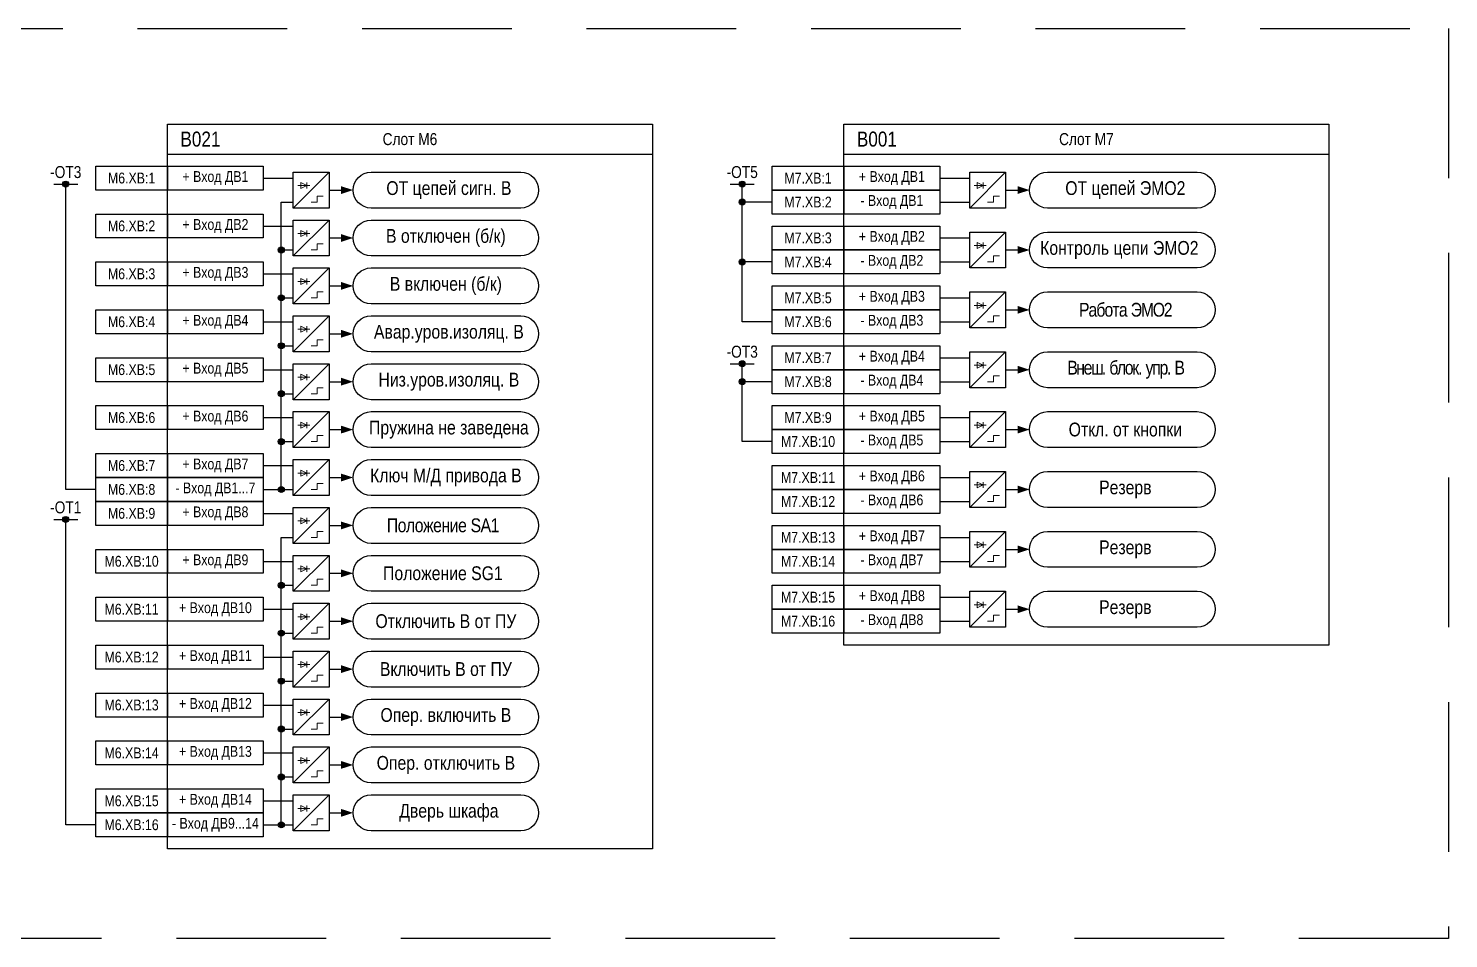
# Model space of a CAD drawing. Header units: millimetres. Extents: x 1657 to 8204, y -558 to 594.
# Drawn here: x 6891.8 to 7129, y -104 to 48 of the extents above; entities that cross this region are included whole.
import ezdxf

# ---------------------------------------------------------------- set-up
doc = ezdxf.new("R2010")
doc.units = ezdxf.units.MM
doc.linetypes.add('штриховая2', pattern=[0.375, 0.25, -0.125])
doc.layers.add('_ОРЗ_0.3', color=7, linetype='Continuous', lineweight=30)
doc.layers.add('TEXT', color=7, linetype='Continuous', lineweight=25)
doc.layers.add('Основная', color=7, linetype='Continuous')
doc.styles.add('1.8_Gost_RD', font='ARIALN.TTF', dxfattribs={"height": 1.8})
doc.styles.add('2.5_Gost_RD', font='ARIALN.TTF', dxfattribs={"height": 2.5})

# ---------------------------------------------------------------- blocks, each defined once
blk = doc.blocks.new('*U132')
at = {"ltscale": 0.25}
blk.add_line((0, 0), (3, 0), dxfattribs=at)
blk.add_lwpolyline([(2, 0, 1.3, 0, 0), (4, 0, 0, 0, 0)], format="xyseb", dxfattribs=at)
blk = doc.blocks.new('*U133')
at = {"ltscale": 0.25}
blk.add_line((0, 0), (3, 0), dxfattribs=at)
blk.add_lwpolyline([(2, 0, 1.3, 0, 0), (4, 0, 0, 0, 0)], format="xyseb", dxfattribs=at)
blk = doc.blocks.new('*U126')
at = {"ltscale": 0.25}
blk.add_line((0, 0), (3, 0), dxfattribs=at)
blk.add_lwpolyline([(2, 0, 1.3, 0, 0), (4, 0, 0, 0, 0)], format="xyseb", dxfattribs=at)
blk = doc.blocks.new('*U127')
at = {"ltscale": 0.25}
blk.add_line((0, 0), (3, 0), dxfattribs=at)
blk.add_lwpolyline([(2, 0, 1.3, 0, 0), (4, 0, 0, 0, 0)], format="xyseb", dxfattribs=at)
blk = doc.blocks.new('*U128')
at = {"ltscale": 0.25}
blk.add_line((0, 0), (3, 0), dxfattribs=at)
blk.add_lwpolyline([(2, 0, 1.3, 0, 0), (4, 0, 0, 0, 0)], format="xyseb", dxfattribs=at)
blk = doc.blocks.new('*U129')
at = {"ltscale": 0.25}
blk.add_line((0, 0), (3, 0), dxfattribs=at)
blk.add_lwpolyline([(2, 0, 1.3, 0, 0), (4, 0, 0, 0, 0)], format="xyseb", dxfattribs=at)
blk = doc.blocks.new('*U130')
at = {"ltscale": 0.25}
blk.add_line((0, 0), (3, 0), dxfattribs=at)
blk.add_lwpolyline([(2, 0, 1.3, 0, 0), (4, 0, 0, 0, 0)], format="xyseb", dxfattribs=at)
blk = doc.blocks.new('*U131')
at = {"ltscale": 0.25}
blk.add_line((0, 0), (3, 0), dxfattribs=at)
blk.add_lwpolyline([(2, 0, 1.3, 0, 0), (4, 0, 0, 0, 0)], format="xyseb", dxfattribs=at)
blk = doc.blocks.new('Точка')
at = {"ltscale": 100}
h = blk.add_hatch(color=256, dxfattribs=at)
h.dxf.hatch_style = 1
edge = h.paths.add_edge_path()
edge.add_arc((0, 0), 0.5, 0, 360)
blk.add_circle((0, 0), 0.5, dxfattribs=at)
blk = doc.blocks.new('*U114')
at = {"ltscale": 0.25}
blk.add_line((0, 0), (3, 0), dxfattribs=at)
blk.add_lwpolyline([(2, 0, 1.3, 0, 0), (4, 0, 0, 0, 0)], format="xyseb", dxfattribs=at)
blk = doc.blocks.new('*U115')
at = {"ltscale": 0.25}
blk.add_line((0, 0), (3, 0), dxfattribs=at)
blk.add_lwpolyline([(2, 0, 1.3, 0, 0), (4, 0, 0, 0, 0)], format="xyseb", dxfattribs=at)
blk = doc.blocks.new('*U116')
at = {"ltscale": 0.25}
blk.add_line((0, 0), (3, 0), dxfattribs=at)
blk.add_lwpolyline([(2, 0, 1.3, 0, 0), (4, 0, 0, 0, 0)], format="xyseb", dxfattribs=at)
blk = doc.blocks.new('*U117')
at = {"ltscale": 0.25}
blk.add_line((0, 0), (3, 0), dxfattribs=at)
blk.add_lwpolyline([(2, 0, 1.3, 0, 0), (4, 0, 0, 0, 0)], format="xyseb", dxfattribs=at)
blk = doc.blocks.new('*U118')
at = {"ltscale": 0.25}
blk.add_line((0, 0), (3, 0), dxfattribs=at)
blk.add_lwpolyline([(2, 0, 1.3, 0, 0), (4, 0, 0, 0, 0)], format="xyseb", dxfattribs=at)
blk = doc.blocks.new('*U119')
at = {"ltscale": 0.25}
blk.add_line((0, 0), (3, 0), dxfattribs=at)
blk.add_lwpolyline([(2, 0, 1.3, 0, 0), (4, 0, 0, 0, 0)], format="xyseb", dxfattribs=at)
blk = doc.blocks.new('*U120')
at = {"ltscale": 0.25}
blk.add_line((0, 0), (3, 0), dxfattribs=at)
blk.add_lwpolyline([(2, 0, 1.3, 0, 0), (4, 0, 0, 0, 0)], format="xyseb", dxfattribs=at)
blk = doc.blocks.new('*U121')
at = {"ltscale": 0.25}
blk.add_line((0, 0), (3, 0), dxfattribs=at)
blk.add_lwpolyline([(2, 0, 1.3, 0, 0), (4, 0, 0, 0, 0)], format="xyseb", dxfattribs=at)
blk = doc.blocks.new('*U122')
at = {"ltscale": 0.25}
blk.add_line((0, 0), (3, 0), dxfattribs=at)
blk.add_lwpolyline([(2, 0, 1.3, 0, 0), (4, 0, 0, 0, 0)], format="xyseb", dxfattribs=at)
blk = doc.blocks.new('*U123')
at = {"ltscale": 0.25}
blk.add_line((0, 0), (3, 0), dxfattribs=at)
blk.add_lwpolyline([(2, 0, 1.3, 0, 0), (4, 0, 0, 0, 0)], format="xyseb", dxfattribs=at)
blk = doc.blocks.new('*U124')
at = {"ltscale": 0.25}
blk.add_line((0, 0), (3, 0), dxfattribs=at)
blk.add_lwpolyline([(2, 0, 1.3, 0, 0), (4, 0, 0, 0, 0)], format="xyseb", dxfattribs=at)
blk = doc.blocks.new('*U125')
at = {"ltscale": 0.25}
blk.add_line((0, 0), (3, 0), dxfattribs=at)
blk.add_lwpolyline([(2, 0, 1.3, 0, 0), (4, 0, 0, 0, 0)], format="xyseb", dxfattribs=at)
blk = doc.blocks.new('*U112')
at = {"ltscale": 0.25}
blk.add_line((0, 0), (3, 0), dxfattribs=at)
blk.add_lwpolyline([(2, 0, 1.3, 0, 0), (4, 0, 0, 0, 0)], format="xyseb", dxfattribs=at)
blk = doc.blocks.new('*U113')
at = {"ltscale": 0.25}
blk.add_line((0, 0), (3, 0), dxfattribs=at)
blk.add_lwpolyline([(2, 0, 1.3, 0, 0), (4, 0, 0, 0, 0)], format="xyseb", dxfattribs=at)

msp = doc.modelspace()

# ---------------------------------------------------------------- linework, layer by layer
at = {"ltscale": 100}
for p, q in [((6896, 22), (6900, 22)), ((6898, -29), (6898, 22)), ((7009, 22), (7013, 22)), ((7011, -1), (7011, 22)), ((7016, 19), (7011, 19)), ((7016, 9), (7011, 9)), ((7016, -1), (7011, -1)), ((7009, -8), (7013, -8)), ((7011, -21), (7011, -8)), ((7016, -11), (7011, -11)), ((7016, -21), (7011, -21)), ((6903, -29), (6898, -29)), ((6896, -34), (6900, -34)), ((6898, -85), (6898, -34)), ((6903, -85), (6898, -85))]:
    msp.add_line(p, q, dxfattribs=at)
at = {"lineweight": 13, "ltscale": 0.25}
for p, q in [((6938.25, 22.25), (6938.25, 21.25)), ((7051.25, 22.25), (7051.25, 21.25)), ((6938.25, 14.25), (6938.25, 13.25)), ((7051.25, 12.25), (7051.25, 11.25)), ((6938.25, 6.25), (6938.25, 5.25)), ((7051.25, 2.25), (7051.25, 1.25)), ((6938.25, -1.75), (6938.25, -2.75)), ((7051.25, -7.75), (7051.25, -8.75)), ((6938.25, -9.75), (6938.25, -10.75)), ((6938.25, -17.75), (6938.25, -18.75)), ((7051.25, -17.75), (7051.25, -18.75)), ((6938.25, -25.75), (6938.25, -26.75)), ((7051.25, -27.75), (7051.25, -28.75)), ((6938.25, -33.75), (6938.25, -34.75)), ((7051.25, -37.75), (7051.25, -38.75)), ((6938.25, -41.75), (6938.25, -42.75)), ((6938.25, -49.75), (6938.25, -50.75)), ((7051.25, -47.75), (7051.25, -48.75)), ((6938.25, -57.75), (6938.25, -58.75)), ((6938.25, -65.75), (6938.25, -66.75)), ((6938.25, -73.75), (6938.25, -74.75)), ((6938.25, -81.75), (6938.25, -82.75))]:
    msp.add_line(p, q, dxfattribs=at)
at = {"color": 6, "linetype": 'штриховая2', "ltscale": 100}
msp.add_lwpolyline([(6760, 48), (7129, 48), (7129, -104), (6760, -104)], close=True, dxfattribs=at)
at = {"ltscale": 100}
for points in [[(6915, 27), (6996, 27)], [(7028, 27), (7109, 27)], [(6934, -29), (6934, 19)], [(6934, -85), (6934, -37)]]:
    msp.add_lwpolyline(points, dxfattribs=at)
for points in [[(6903, 25), (6915, 25), (6915, 21), (6903, 21)], [(6915, 25), (6931, 25), (6931, 21), (6915, 21)], [(7016, 25), (7028, 25), (7028, 21), (7016, 21)], [(7028, 25), (7044, 25), (7044, 21), (7028, 21)], [(7016, 21), (7028, 21), (7028, 17), (7016, 17)], [(7028, 21), (7044, 21), (7044, 17), (7028, 17)], [(6903, 17), (6915, 17), (6915, 13), (6903, 13)], [(6915, 17), (6931, 17), (6931, 13), (6915, 13)], [(7016, 15), (7028, 15), (7028, 11), (7016, 11)], [(7028, 15), (7044, 15), (7044, 11), (7028, 11)], [(7016, 11), (7028, 11), (7028, 7), (7016, 7)], [(7028, 11), (7044, 11), (7044, 7), (7028, 7)], [(6903, 9), (6915, 9), (6915, 5), (6903, 5)], [(6915, 9), (6931, 9), (6931, 5), (6915, 5)], [(7016, 5), (7028, 5), (7028, 1), (7016, 1)], [(7028, 5), (7044, 5), (7044, 1), (7028, 1)], [(6903, 1), (6915, 1), (6915, -3), (6903, -3)], [(6915, 1), (6931, 1), (6931, -3), (6915, -3)], [(7016, 1), (7028, 1), (7028, -3), (7016, -3)], [(7028, 1), (7044, 1), (7044, -3), (7028, -3)], [(6903, -7), (6915, -7), (6915, -11), (6903, -11)], [(6915, -7), (6931, -7), (6931, -11), (6915, -11)], [(7016, -5), (7028, -5), (7028, -9), (7016, -9)], [(7028, -5), (7044, -5), (7044, -9), (7028, -9)], [(7016, -9), (7028, -9), (7028, -13), (7016, -13)], [(7028, -9), (7044, -9), (7044, -13), (7028, -13)], [(6903, -15), (6915, -15), (6915, -19), (6903, -19)], [(6915, -15), (6931, -15), (6931, -19), (6915, -19)], [(7016, -15), (7028, -15), (7028, -19), (7016, -19)], [(7028, -15), (7044, -15), (7044, -19), (7028, -19)], [(7016, -19), (7028, -19), (7028, -23), (7016, -23)], [(7028, -19), (7044, -19), (7044, -23), (7028, -23)], [(6903, -23), (6915, -23), (6915, -27), (6903, -27)], [(6915, -23), (6931, -23), (6931, -27), (6915, -27)], [(7016, -25), (7028, -25), (7028, -29), (7016, -29)], [(7028, -25), (7044, -25), (7044, -29), (7028, -29)], [(6903, -27), (6915, -27), (6915, -31), (6903, -31)], [(6915, -27), (6931, -27), (6931, -31), (6915, -31)], [(7016, -29), (7028, -29), (7028, -33), (7016, -33)], [(7028, -29), (7044, -29), (7044, -33), (7028, -33)], [(6903, -31), (6915, -31), (6915, -35), (6903, -35)], [(6915, -31), (6931, -31), (6931, -35), (6915, -35)], [(7016, -35), (7028, -35), (7028, -39), (7016, -39)], [(7028, -35), (7044, -35), (7044, -39), (7028, -39)], [(6903, -39), (6915, -39), (6915, -43), (6903, -43)], [(6915, -39), (6931, -39), (6931, -43), (6915, -43)], [(7016, -39), (7028, -39), (7028, -43), (7016, -43)], [(7028, -39), (7044, -39), (7044, -43), (7028, -43)], [(7016, -45), (7028, -45), (7028, -49), (7016, -49)], [(7028, -45), (7044, -45), (7044, -49), (7028, -49)], [(6903, -47), (6915, -47), (6915, -51), (6903, -51)], [(6915, -47), (6931, -47), (6931, -51), (6915, -51)], [(7016, -49), (7028, -49), (7028, -53), (7016, -53)], [(7028, -49), (7044, -49), (7044, -53), (7028, -53)], [(6903, -55), (6915, -55), (6915, -59), (6903, -59)], [(6915, -55), (6931, -55), (6931, -59), (6915, -59)], [(6903, -63), (6915, -63), (6915, -67), (6903, -67)], [(6915, -63), (6931, -63), (6931, -67), (6915, -67)], [(6903, -71), (6915, -71), (6915, -75), (6903, -75)], [(6915, -71), (6931, -71), (6931, -75), (6915, -75)], [(6903, -79), (6915, -79), (6915, -83), (6903, -83)], [(6915, -79), (6931, -79), (6931, -83), (6915, -83)], [(6903, -83), (6915, -83), (6915, -87), (6903, -87)], [(6915, -83), (6931, -83), (6931, -87), (6915, -87)]]:
    msp.add_lwpolyline(points, close=True, dxfattribs=at)
for points in [[(6936, 24), (6942, 24), (6942, 18), (6936, 18)], [(7049, 24), (7055, 24), (7055, 18), (7049, 18)], [(6936, 16), (6942, 16), (6942, 10), (6936, 10)], [(7049, 14), (7055, 14), (7055, 8), (7049, 8)], [(6936, 8), (6942, 8), (6942, 2), (6936, 2)], [(7049, 4), (7055, 4), (7055, -2), (7049, -2)], [(6936, 0), (6942, 0), (6942, -6), (6936, -6)], [(7049, -6), (7055, -6), (7055, -12), (7049, -12)], [(6936, -8), (6942, -8), (6942, -14), (6936, -14)], [(6936, -16), (6942, -16), (6942, -22), (6936, -22)], [(7049, -16), (7055, -16), (7055, -22), (7049, -22)], [(6936, -24), (6942, -24), (6942, -30), (6936, -30)], [(7049, -26), (7055, -26), (7055, -32), (7049, -32)], [(6936, -32), (6942, -32), (6942, -38), (6936, -38)], [(7049, -36), (7055, -36), (7055, -42), (7049, -42)], [(6936, -40), (6942, -40), (6942, -46), (6936, -46)], [(7049, -46), (7055, -46), (7055, -52), (7049, -52)], [(6936, -48), (6942, -48), (6942, -54), (6936, -54)], [(6936, -56), (6942, -56), (6942, -62), (6936, -62)], [(6936, -64), (6942, -64), (6942, -70), (6936, -70)], [(6936, -72), (6942, -72), (6942, -78), (6936, -78)], [(6936, -80), (6942, -80), (6942, -86), (6936, -86)]]:
    msp.add_lwpolyline(points, close=True)
for points in [[(6949, 18, -1), (6949, 24), (6974, 24, -1), (6974, 18)], [(7062, 18, -1), (7062, 24), (7087, 24, -1), (7087, 18)], [(6949, 10, -1), (6949, 16), (6974, 16, -1), (6974, 10)], [(7062, 8, -1), (7062, 14), (7087, 14, -1), (7087, 8)], [(6949, 2, -1), (6949, 8), (6974, 8, -1), (6974, 2)], [(7062, -2, -1), (7062, 4), (7087, 4, -1), (7087, -2)], [(6949, -6, -1), (6949, 0), (6974, 0, -1), (6974, -6)], [(7062, -12, -1), (7062, -6), (7087, -6, -1), (7087, -12)], [(6949, -14, -1), (6949, -8), (6974, -8, -1), (6974, -14)], [(6949, -22, -1), (6949, -16), (6974, -16, -1), (6974, -22)], [(7062, -22, -1), (7062, -16), (7087, -16, -1), (7087, -22)], [(6949, -30, -1), (6949, -24), (6974, -24, -1), (6974, -30)], [(7062, -32, -1), (7062, -26), (7087, -26, -1), (7087, -32)], [(6949, -38, -1), (6949, -32), (6974, -32, -1), (6974, -38)], [(7062, -42, -1), (7062, -36), (7087, -36, -1), (7087, -42)], [(6949, -46, -1), (6949, -40), (6974, -40, -1), (6974, -46)], [(7062, -52, -1), (7062, -46), (7087, -46, -1), (7087, -52)], [(6949, -54, -1), (6949, -48), (6974, -48, -1), (6974, -54)], [(6949, -62, -1), (6949, -56), (6974, -56, -1), (6974, -62)], [(6949, -70, -1), (6949, -64), (6974, -64, -1), (6974, -70)], [(6949, -78, -1), (6949, -72), (6974, -72, -1), (6974, -78)], [(6949, -86, -1), (6949, -80), (6974, -80, -1), (6974, -86)]]:
    msp.add_lwpolyline(points, format="xyb", close=True, dxfattribs=at)
at = {"lineweight": 13, "ltscale": 0.25}
for points in [[(6938.25, 21.75), (6937.25, 22.25), (6937.25, 21.25), (6938.25, 21.75)], [(7051.25, 21.75), (7050.25, 22.25), (7050.25, 21.25), (7051.25, 21.75)], [(6938.25, 13.75), (6937.25, 14.25), (6937.25, 13.25), (6938.25, 13.75)], [(7051.25, 11.75), (7050.25, 12.25), (7050.25, 11.25), (7051.25, 11.75)], [(6938.25, 5.75), (6937.25, 6.25), (6937.25, 5.25), (6938.25, 5.75)], [(7051.25, 1.75), (7050.25, 2.25), (7050.25, 1.25), (7051.25, 1.75)], [(6938.25, -2.25), (6937.25, -1.75), (6937.25, -2.75), (6938.25, -2.25)], [(7051.25, -8.25), (7050.25, -7.75), (7050.25, -8.75), (7051.25, -8.25)], [(6938.25, -10.25), (6937.25, -9.75), (6937.25, -10.75), (6938.25, -10.25)], [(6938.25, -18.25), (6937.25, -17.75), (6937.25, -18.75), (6938.25, -18.25)], [(7051.25, -18.25), (7050.25, -17.75), (7050.25, -18.75), (7051.25, -18.25)], [(6938.25, -26.25), (6937.25, -25.75), (6937.25, -26.75), (6938.25, -26.25)], [(7051.25, -28.25), (7050.25, -27.75), (7050.25, -28.75), (7051.25, -28.25)], [(6938.25, -34.25), (6937.25, -33.75), (6937.25, -34.75), (6938.25, -34.25)], [(7051.25, -38.25), (7050.25, -37.75), (7050.25, -38.75), (7051.25, -38.25)], [(6938.25, -42.25), (6937.25, -41.75), (6937.25, -42.75), (6938.25, -42.25)], [(6938.25, -50.25), (6937.25, -49.75), (6937.25, -50.75), (6938.25, -50.25)], [(7051.25, -48.25), (7050.25, -47.75), (7050.25, -48.75), (7051.25, -48.25)], [(6938.25, -58.25), (6937.25, -57.75), (6937.25, -58.75), (6938.25, -58.25)], [(6938.25, -66.25), (6937.25, -65.75), (6937.25, -66.75), (6938.25, -66.25)], [(6938.25, -74.25), (6937.25, -73.75), (6937.25, -74.75), (6938.25, -74.25)], [(6938.25, -82.25), (6937.25, -81.75), (6937.25, -82.75), (6938.25, -82.25)]]:
    msp.add_lwpolyline(points, dxfattribs=at)
at = {"lineweight": 13, "flags": 128}
for points in [[(6937.5, 22.5, 0, 0, 0), (6937.5, 23, 0.25, 0, 0), (6937.5, 23.5, 0, 0, 0)], [(6938, 22.5, 0, 0, 0), (6938, 23, 0.25, 0, 0), (6938, 23.5, 0, 0, 0)], [(7050.5, 22.5, 0, 0, 0), (7050.5, 23, 0.25, 0, 0), (7050.5, 23.5, 0, 0, 0)], [(7051, 22.5, 0, 0, 0), (7051, 23, 0.25, 0, 0), (7051, 23.5, 0, 0, 0)], [(6937.5, 14.5, 0, 0, 0), (6937.5, 15, 0.25, 0, 0), (6937.5, 15.5, 0, 0, 0)], [(6938, 14.5, 0, 0, 0), (6938, 15, 0.25, 0, 0), (6938, 15.5, 0, 0, 0)], [(7050.5, 12.5, 0, 0, 0), (7050.5, 13, 0.25, 0, 0), (7050.5, 13.5, 0, 0, 0)], [(7051, 12.5, 0, 0, 0), (7051, 13, 0.25, 0, 0), (7051, 13.5, 0, 0, 0)], [(6937.5, 6.5, 0, 0, 0), (6937.5, 7, 0.25, 0, 0), (6937.5, 7.5, 0, 0, 0)], [(6938, 6.5, 0, 0, 0), (6938, 7, 0.25, 0, 0), (6938, 7.5, 0, 0, 0)], [(7050.5, 2.5, 0, 0, 0), (7050.5, 3, 0.25, 0, 0), (7050.5, 3.5, 0, 0, 0)], [(7051, 2.5, 0, 0, 0), (7051, 3, 0.25, 0, 0), (7051, 3.5, 0, 0, 0)], [(6937.5, -1.5, 0, 0, 0), (6937.5, -1, 0.25, 0, 0), (6937.5, -0.5, 0, 0, 0)], [(6938, -1.5, 0, 0, 0), (6938, -1, 0.25, 0, 0), (6938, -0.5, 0, 0, 0)], [(7050.5, -7.5, 0, 0, 0), (7050.5, -7, 0.25, 0, 0), (7050.5, -6.5, 0, 0, 0)], [(7051, -7.5, 0, 0, 0), (7051, -7, 0.25, 0, 0), (7051, -6.5, 0, 0, 0)], [(6937.5, -9.5, 0, 0, 0), (6937.5, -9, 0.25, 0, 0), (6937.5, -8.5, 0, 0, 0)], [(6938, -9.5, 0, 0, 0), (6938, -9, 0.25, 0, 0), (6938, -8.5, 0, 0, 0)], [(6937.5, -17.5, 0, 0, 0), (6937.5, -17, 0.25, 0, 0), (6937.5, -16.5, 0, 0, 0)], [(6938, -17.5, 0, 0, 0), (6938, -17, 0.25, 0, 0), (6938, -16.5, 0, 0, 0)], [(7050.5, -17.5, 0, 0, 0), (7050.5, -17, 0.25, 0, 0), (7050.5, -16.5, 0, 0, 0)], [(7051, -17.5, 0, 0, 0), (7051, -17, 0.25, 0, 0), (7051, -16.5, 0, 0, 0)], [(6937.5, -25.5, 0, 0, 0), (6937.5, -25, 0.25, 0, 0), (6937.5, -24.5, 0, 0, 0)], [(6938, -25.5, 0, 0, 0), (6938, -25, 0.25, 0, 0), (6938, -24.5, 0, 0, 0)], [(7050.5, -27.5, 0, 0, 0), (7050.5, -27, 0.25, 0, 0), (7050.5, -26.5, 0, 0, 0)], [(7051, -27.5, 0, 0, 0), (7051, -27, 0.25, 0, 0), (7051, -26.5, 0, 0, 0)], [(6937.5, -33.5, 0, 0, 0), (6937.5, -33, 0.25, 0, 0), (6937.5, -32.5, 0, 0, 0)], [(6938, -33.5, 0, 0, 0), (6938, -33, 0.25, 0, 0), (6938, -32.5, 0, 0, 0)], [(7050.5, -37.5, 0, 0, 0), (7050.5, -37, 0.25, 0, 0), (7050.5, -36.5, 0, 0, 0)], [(7051, -37.5, 0, 0, 0), (7051, -37, 0.25, 0, 0), (7051, -36.5, 0, 0, 0)], [(6937.5, -41.5, 0, 0, 0), (6937.5, -41, 0.25, 0, 0), (6937.5, -40.5, 0, 0, 0)], [(6938, -41.5, 0, 0, 0), (6938, -41, 0.25, 0, 0), (6938, -40.5, 0, 0, 0)], [(7050.5, -47.5, 0, 0, 0), (7050.5, -47, 0.25, 0, 0), (7050.5, -46.5, 0, 0, 0)], [(7051, -47.5, 0, 0, 0), (7051, -47, 0.25, 0, 0), (7051, -46.5, 0, 0, 0)], [(6937.5, -49.5, 0, 0, 0), (6937.5, -49, 0.25, 0, 0), (6937.5, -48.5, 0, 0, 0)], [(6938, -49.5, 0, 0, 0), (6938, -49, 0.25, 0, 0), (6938, -48.5, 0, 0, 0)], [(6937.5, -57.5, 0, 0, 0), (6937.5, -57, 0.25, 0, 0), (6937.5, -56.5, 0, 0, 0)], [(6938, -57.5, 0, 0, 0), (6938, -57, 0.25, 0, 0), (6938, -56.5, 0, 0, 0)], [(6937.5, -65.5, 0, 0, 0), (6937.5, -65, 0.25, 0, 0), (6937.5, -64.5, 0, 0, 0)], [(6938, -65.5, 0, 0, 0), (6938, -65, 0.25, 0, 0), (6938, -64.5, 0, 0, 0)], [(6937.5, -73.5, 0, 0, 0), (6937.5, -73, 0.25, 0, 0), (6937.5, -72.5, 0, 0, 0)], [(6938, -73.5, 0, 0, 0), (6938, -73, 0.25, 0, 0), (6938, -72.5, 0, 0, 0)], [(6937.5, -81.5, 0, 0, 0), (6937.5, -81, 0.25, 0, 0), (6937.5, -80.5, 0, 0, 0)], [(6938, -81.5, 0, 0, 0), (6938, -81, 0.25, 0, 0), (6938, -80.5, 0, 0, 0)]]:
    msp.add_lwpolyline(points, format="xyseb", dxfattribs=at)
at = {"layer": '_ОРЗ_0.3', "ltscale": 100}
for points in [[(6915, 32), (6996, 32), (6996, -89), (6915, -89)], [(7028, 32), (7109, 32), (7109, -55), (7028, -55)]]:
    msp.add_lwpolyline(points, close=True, dxfattribs=at)
at = {"layer": 'Основная', "ltscale": 0.25}
for p, q in [((6942, 24), (6936, 18)), ((7055, 24), (7049, 18)), ((6942, 16), (6936, 10)), ((7055, 14), (7049, 8)), ((6942, 8), (6936, 2)), ((7055, 4), (7049, -2)), ((6942, 0), (6936, -6)), ((7055, -6), (7049, -12)), ((6942, -8), (6936, -14)), ((6942, -16), (6936, -22)), ((7055, -16), (7049, -22)), ((6942, -24), (6936, -30)), ((7055, -26), (7049, -32)), ((6942, -32), (6936, -38)), ((7055, -36), (7049, -42)), ((6942, -40), (6936, -46)), ((7055, -46), (7049, -52)), ((6942, -48), (6936, -54)), ((6942, -56), (6936, -62)), ((6942, -64), (6936, -70)), ((6942, -72), (6936, -78)), ((6942, -80), (6936, -86))]:
    msp.add_line(p, q, dxfattribs=at)
at = {"layer": 'Основная', "color": 0}
for p, q in [((6931, 23), (6936, 23)), ((7044, 23), (7049, 23)), ((6934, 19), (6936, 19)), ((7044, 19), (7049, 19)), ((6931, 15), (6936, 15)), ((7044, 13), (7049, 13)), ((6934, 11), (6936, 11)), ((7044, 9), (7049, 9)), ((6931, 7), (6936, 7)), ((6934, 3), (6936, 3)), ((7044, 3), (7049, 3)), ((6931, -1), (6936, -1)), ((7044, -1), (7049, -1)), ((6934, -5), (6936, -5)), ((7044, -7), (7049, -7)), ((6931, -9), (6936, -9)), ((7044, -11), (7049, -11)), ((6934, -13), (6936, -13)), ((6931, -17), (6936, -17)), ((7044, -17), (7049, -17)), ((6934, -21), (6936, -21)), ((7044, -21), (7049, -21)), ((6931, -25), (6936, -25)), ((7044, -27), (7049, -27)), ((6931, -29), (6936, -29)), ((6931, -33), (6936, -33)), ((6931, -33), (6936, -33)), ((7044, -31), (7049, -31)), ((6934, -37), (6936, -37)), ((6934, -37), (6936, -37)), ((7044, -37), (7049, -37)), ((6931, -41), (6936, -41)), ((7044, -41), (7049, -41)), ((6934, -45), (6936, -45)), ((7044, -47), (7049, -47)), ((6931, -49), (6936, -49)), ((7044, -51), (7049, -51)), ((6934, -53), (6936, -53)), ((6931, -57), (6936, -57)), ((6934, -61), (6936, -61)), ((6931, -65), (6936, -65)), ((6934, -69), (6936, -69)), ((6931, -73), (6936, -73)), ((6934, -77), (6936, -77)), ((6931, -81), (6936, -81)), ((6931, -85), (6936, -85))]:
    msp.add_line(p, q, dxfattribs=at)
at = {"layer": 'Основная', "color": 0, "lineweight": 13}
for p, q in [((6936.75, 21.75), (6938.75, 21.75)), ((7049.75, 21.75), (7051.75, 21.75)), ((6936.75, 13.75), (6938.75, 13.75)), ((7049.75, 11.75), (7051.75, 11.75)), ((6936.75, 5.75), (6938.75, 5.75)), ((7049.75, 1.75), (7051.75, 1.75)), ((6936.75, -2.25), (6938.75, -2.25)), ((7049.75, -8.25), (7051.75, -8.25)), ((6936.75, -10.25), (6938.75, -10.25)), ((6936.75, -18.25), (6938.75, -18.25)), ((7049.75, -18.25), (7051.75, -18.25)), ((6936.75, -26.25), (6938.75, -26.25)), ((7049.75, -28.25), (7051.75, -28.25)), ((6936.75, -34.25), (6938.75, -34.25)), ((7049.75, -38.25), (7051.75, -38.25)), ((6936.75, -42.25), (6938.75, -42.25)), ((7049.75, -48.25), (7051.75, -48.25)), ((6936.75, -50.25), (6938.75, -50.25)), ((6936.75, -58.25), (6938.75, -58.25)), ((6936.75, -66.25), (6938.75, -66.25)), ((6936.75, -74.25), (6938.75, -74.25)), ((6936.75, -82.25), (6938.75, -82.25))]:
    msp.add_line(p, q, dxfattribs=at)
for p, q in [((6939, 19), (6940, 19)), ((6940, 20), (6941, 20)), ((6940, 19), (6940, 20)), ((7052, 19), (7053, 19)), ((7053, 20), (7054, 20)), ((7053, 19), (7053, 20)), ((6940, 12), (6941, 12)), ((6940, 11), (6940, 12)), ((6939, 11), (6940, 11)), ((7053, 10), (7054, 10)), ((7053, 9), (7053, 10)), ((7052, 9), (7053, 9)), ((6939, 3), (6940, 3)), ((6940, 4), (6941, 4)), ((6940, 3), (6940, 4)), ((7053, 0), (7054, 0)), ((7053, -1), (7053, 0)), ((7052, -1), (7053, -1)), ((6940, -4), (6941, -4)), ((6940, -5), (6940, -4)), ((6939, -5), (6940, -5)), ((7052, -11), (7053, -11)), ((7053, -10), (7054, -10)), ((7053, -11), (7053, -10)), ((6939, -13), (6940, -13)), ((6940, -12), (6941, -12)), ((6940, -13), (6940, -12)), ((6939, -21), (6940, -21)), ((6940, -20), (6941, -20)), ((6940, -21), (6940, -20)), ((7052, -21), (7053, -21)), ((7053, -20), (7054, -20)), ((7053, -21), (7053, -20)), ((6940, -28), (6941, -28)), ((6940, -29), (6940, -28)), ((6939, -29), (6940, -29)), ((7053, -30), (7054, -30)), ((7053, -31), (7053, -30)), ((7052, -31), (7053, -31)), ((6939, -37), (6940, -37)), ((6940, -36), (6941, -36)), ((6940, -37), (6940, -36)), ((7053, -40), (7054, -40)), ((7053, -41), (7053, -40)), ((7052, -41), (7053, -41)), ((6939, -45), (6940, -45)), ((6940, -44), (6941, -44)), ((6940, -45), (6940, -44)), ((6940, -52), (6941, -52)), ((6940, -53), (6940, -52)), ((7052, -51), (7053, -51)), ((7053, -50), (7054, -50)), ((7053, -51), (7053, -50)), ((6939, -53), (6940, -53)), ((6939, -61), (6940, -61)), ((6940, -60), (6941, -60)), ((6940, -61), (6940, -60)), ((6940, -68), (6941, -68)), ((6940, -69), (6940, -68)), ((6939, -69), (6940, -69)), ((6939, -77), (6940, -77)), ((6940, -76), (6941, -76)), ((6940, -77), (6940, -76)), ((6939, -85), (6940, -85)), ((6940, -84), (6941, -84)), ((6940, -85), (6940, -84))]:
    msp.add_line(p, q, dxfattribs=at).dxf.unprotected_set("ltscale", 0)

# ---------------------------------------------------------------- block references
at = {"ltscale": 100}
for p in [(6898, 22), (7011, 22), (7011, 19), (6934, 11), (7011, 9), (6934, 3), (6934, -5), (7011, -8), (7011, -11), (6934, -13), (6934, -21), (6934, -29), (6898, -34), (6934, -45), (6934, -53), (6934, -61), (6934, -69), (6934, -77), (6934, -85)]:
    msp.add_blockref('Точка', p, dxfattribs=at)
at = {"ltscale": 0.35}
for name, p in [('*U114', (6942, 21)), ('*U132', (7055, 21)), ('*U115', (6942, 13)), ('*U133', (7055, 11)), ('*U116', (6942, 5)), ('*U126', (7055, 1)), ('*U117', (6942, -3)), ('*U127', (7055, -9)), ('*U118', (6942, -11)), ('*U119', (6942, -19)), ('*U128', (7055, -19)), ('*U120', (6942, -27)), ('*U129', (7055, -29)), ('*U121', (6942, -35)), ('*U130', (7055, -39)), ('*U122', (6942, -43)), ('*U131', (7055, -49)), ('*U123', (6942, -51)), ('*U124', (6942, -59)), ('*U125', (6942, -67)), ('*U112', (6942, -75)), ('*U113', (6942, -83))]:
    msp.add_blockref(name, p, dxfattribs=at)

# ---------------------------------------------------------------- texts
at = {"ltscale": 100, "attachment_point": 5}
for s, insert, char_height, width, style in [('B021', (6920.5, 29.5), 2.5, 11, '2.5_Gost_RD'), ('Слот М6', (6955.5, 29.5), 2, 81, '1.8_Gost_RD'), ('B001', (7033.5, 29.5), 2.5, 11, '2.5_Gost_RD'), ('Слот М7', (7068.5, 29.5), 2, 81, '1.8_Gost_RD'), ('-ОТ3', (6898, 24), 2, 81, '1.8_Gost_RD'), ('М6.XB:1', (6909, 23), 1.8, 12, '1.8_Gost_RD'), ('+ Вход ДВ1', (6923, 23), 1.8, 16, '1.8_Gost_RD'), ('-ОТ5', (7011, 24), 2, 81, '1.8_Gost_RD'), ('М7.XB:1', (7022, 23), 1.8, 12, '1.8_Gost_RD'), ('+ Вход ДВ1', (7036, 23), 1.8, 16, '1.8_Gost_RD'), ('\\pxsm0.7;ОТ цепей сигн. В', (6962, 21), 2.3, 31, '2.5_Gost_RD'), ('М7.XB:2', (7022, 19), 1.8, 12, '1.8_Gost_RD'), ('- Вход ДВ1', (7036, 19), 1.8, 16, '1.8_Gost_RD'), ('М6.XB:2', (6909, 15), 1.8, 12, '1.8_Gost_RD'), ('+ Вход ДВ2', (6923, 15), 1.8, 16, '1.8_Gost_RD'), ('М7.XB:3', (7022, 13), 1.8, 12, '1.8_Gost_RD'), ('+ Вход ДВ2', (7036, 13), 1.8, 16, '1.8_Gost_RD'), ('М7.XB:4', (7022, 9), 1.8, 12, '1.8_Gost_RD'), ('- Вход ДВ2', (7036, 9), 1.8, 16, '1.8_Gost_RD'), ('М6.XB:3', (6909, 7), 1.8, 12, '1.8_Gost_RD'), ('+ Вход ДВ3', (6923, 7), 1.8, 16, '1.8_Gost_RD'), ('М7.XB:5', (7022, 3), 1.8, 12, '1.8_Gost_RD'), ('+ Вход ДВ3', (7036, 3), 1.8, 16, '1.8_Gost_RD'), ('+ Вход ДВ4', (6923, -1), 1.8, 16, '1.8_Gost_RD'), ('- Вход ДВ3', (7036, -1), 1.8, 16, '1.8_Gost_RD'), ('М6.XB:4', (6909, -1), 1.8, 12, '1.8_Gost_RD'), ('М7.XB:6', (7022, -1), 1.8, 12, '1.8_Gost_RD'), ('\\pxt16;-ОТ3', (7011, -6), 2, 81, '1.8_Gost_RD'), ('М7.XB:7', (7022, -7), 1.8, 12, '1.8_Gost_RD'), ('+ Вход ДВ4', (7036, -7), 1.8, 16, '1.8_Gost_RD'), ('М6.XB:5', (6909, -9), 1.8, 12, '1.8_Gost_RD'), ('+ Вход ДВ5', (6923, -9), 1.8, 16, '1.8_Gost_RD'), ('М7.XB:8', (7022, -11), 1.8, 12, '1.8_Gost_RD'), ('- Вход ДВ4', (7036, -11), 1.8, 16, '1.8_Gost_RD'), ('М6.XB:6', (6909, -17), 1.8, 12, '1.8_Gost_RD'), ('+ Вход ДВ6', (6923, -17), 1.8, 16, '1.8_Gost_RD'), ('М7.XB:9', (7022, -17), 1.8, 12, '1.8_Gost_RD'), ('+ Вход ДВ5', (7036, -17), 1.8, 16, '1.8_Gost_RD'), ('М7.XB:10', (7022, -21), 1.8, 12, '1.8_Gost_RD'), ('- Вход ДВ5', (7036, -21), 1.8, 16, '1.8_Gost_RD'), ('М6.XB:7', (6909, -25), 1.8, 12, '1.8_Gost_RD'), ('+ Вход ДВ7', (6923, -25), 1.8, 16, '1.8_Gost_RD'), ('+ Вход ДВ6', (7036, -27), 1.8, 16, '1.8_Gost_RD'), ('М6.XB:8', (6909, -29), 1.8, 12, '1.8_Gost_RD'), ('- Вход ДВ1...7', (6923, -29), 1.8, 16, '1.8_Gost_RD'), ('М7.XB:11', (7022, -27), 1.8, 12, '1.8_Gost_RD'), ('\\pxsm0.7;Резерв', (7075, -29), 2.3, 28, '2.5_Gost_RD'), ('М7.XB:12', (7022, -31), 1.8, 12, '1.8_Gost_RD'), ('- Вход ДВ6', (7036, -31), 1.8, 16, '1.8_Gost_RD'), ('-ОТ1', (6898, -32), 2, 81, '1.8_Gost_RD'), ('М6.XB:9', (6909, -33), 1.8, 12, '1.8_Gost_RD'), ('+ Вход ДВ8', (6923, -33), 1.8, 16, '1.8_Gost_RD'), ('М7.XB:13', (7022, -37), 1.8, 12, '1.8_Gost_RD'), ('+ Вход ДВ7', (7036, -37), 1.8, 16, '1.8_Gost_RD'), ('\\pxsm0.7;Резерв', (7075, -39), 2.3, 28, '2.5_Gost_RD'), ('М6.XB:10', (6909, -41), 1.8, 12, '1.8_Gost_RD'), ('+ Вход ДВ9', (6923, -41), 1.8, 16, '1.8_Gost_RD'), ('М7.XB:14', (7022, -41), 1.8, 12, '1.8_Gost_RD'), ('- Вход ДВ7', (7036, -41), 1.8, 16, '1.8_Gost_RD'), ('М7.XB:15', (7022, -47), 1.8, 12, '1.8_Gost_RD'), ('+ Вход ДВ8', (7036, -47), 1.8, 16, '1.8_Gost_RD'), ('М6.XB:11', (6909, -49), 1.8, 12, '1.8_Gost_RD'), ('+ Вход ДВ10', (6923, -49), 1.8, 16, '1.8_Gost_RD'), ('- Вход ДВ8', (7036, -51), 1.8, 16, '1.8_Gost_RD'), ('М7.XB:16', (7022, -51), 1.8, 12, '1.8_Gost_RD'), ('М6.XB:12', (6909, -57), 1.8, 12, '1.8_Gost_RD'), ('+ Вход ДВ11', (6923, -57), 1.8, 16, '1.8_Gost_RD'), ('+ Вход ДВ12', (6923, -65), 1.8, 16, '1.8_Gost_RD'), ('М6.XB:13', (6909, -65), 1.8, 12, '1.8_Gost_RD'), ('Опер. включить В', (6961.5, -67), 2.3, 31, '2.5_Gost_RD'), ('М6.XB:14', (6909, -73), 1.8, 12, '1.8_Gost_RD'), ('+ Вход ДВ13', (6923, -73), 1.8, 16, '1.8_Gost_RD'), ('Опер. отключить В', (6961.5, -75), 2.3, 31, '2.5_Gost_RD'), ('М6.XB:15', (6909, -81), 1.8, 12, '1.8_Gost_RD'), ('+ Вход ДВ14', (6923, -81), 1.8, 16, '1.8_Gost_RD'), ('М6.XB:16', (6909, -85), 1.8, 12, '1.8_Gost_RD'), ('- Вход ДВ9...14', (6923, -85), 1.8, 16, '1.8_Gost_RD')]:
    msp.add_mtext(s, dxfattribs=dict(at, insert=insert, char_height=char_height, width=width, style=style))
at = {"layer": 'TEXT', "ltscale": 100, "char_height": 2.3, "attachment_point": 5, "style": '2.5_Gost_RD'}
for s, insert, width in [('\\pxsm0.7;ОТ цепей ЭМО2', (7075, 21), 31), ('В отключен (б/к)', (6961.5, 13), 31), ('\\pxsm0.7;Контроль цепи ЭМО2', (7074, 11), 28), ('В включен (б/к)', (6961.5, 5), 31), ('\\pxsm0.7;{\\T0.9;Работа ЭМО2}', (7075, 1), 31), ('\\pxsm0.7;Авар.уров.изоляц. В', (6962, -3), 31), ('\\pxsm0.7;{\\T0.85;Внеш. блок. упр. В}', (7075, -9), 31), ('\\pxsm0.7;Низ.уров.изоляц. В', (6962, -11), 31), ('\\pxsm0.7;Пружина не заведена', (6962, -19), 31), ('\\pxsm0.7;Откл. от кнопки', (7075, -19), 31), ('Ключ М/Д привода В', (6961.5, -27), 31), ('\\pxsm0.7;{\\T0.95;Положение SA1}', (6961, -35), 31), ('\\pxsm0.7;Положение SG1', (6961, -43), 31), ('Отключить В от ПУ', (6961.5, -51), 31), ('\\pxsm0.7;Резерв', (7075, -49), 31), ('Включить В от ПУ', (6961.5, -59), 31), ('\\pxsm0.7;Дверь шкафа', (6962, -83), 31)]:
    msp.add_mtext(s, dxfattribs=dict(at, insert=insert, width=width))

doc.saveas('drawing.dxf')
